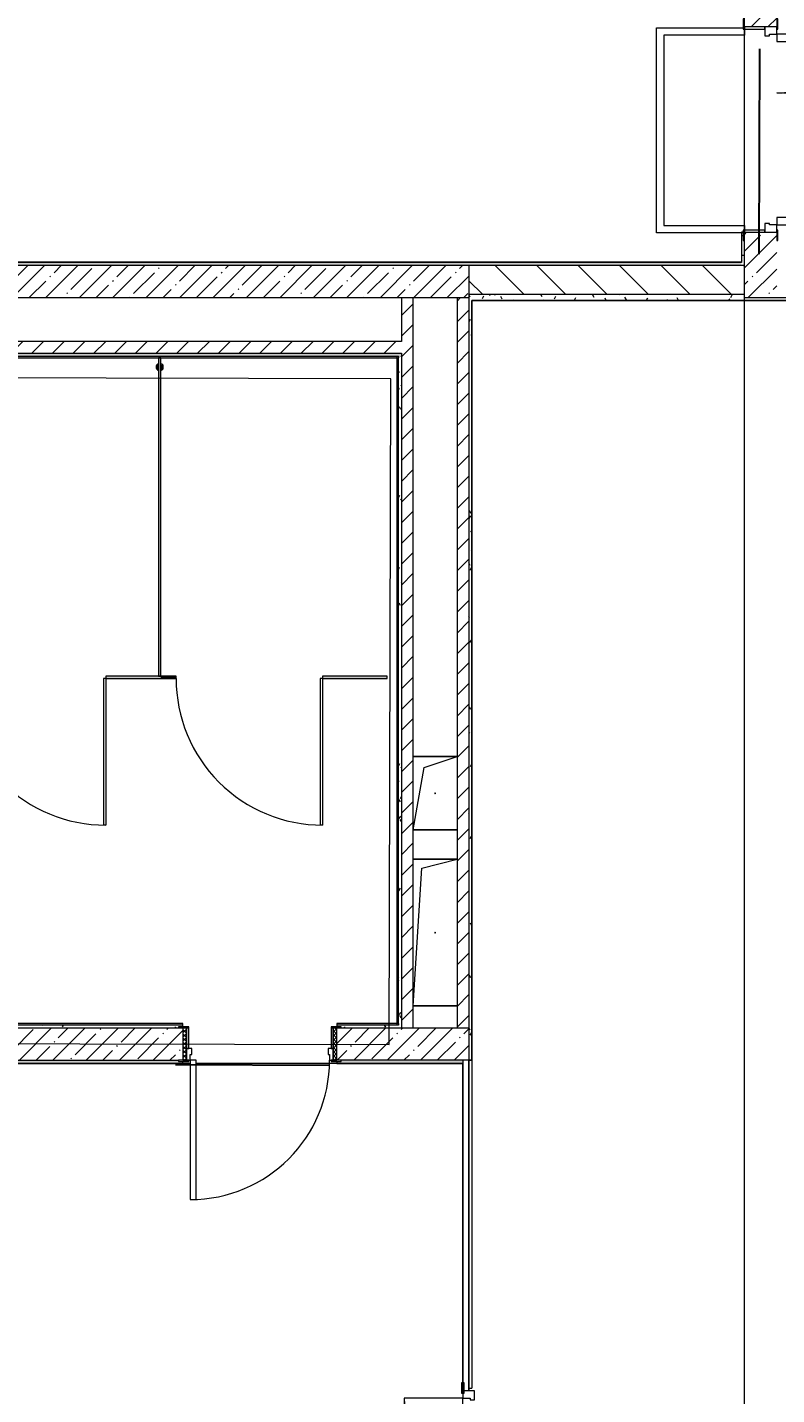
# Model space of a CAD drawing. Header units: millimetres. Extents: x -1113 to 415037, y -3642 to 354837.
# Drawn here: x 116383 to 121495, y 2764 to 12086 of the extents above; entities that cross this region are included whole.
import ezdxf

# ---------------------------------------------------------------- set-up
doc = ezdxf.new("R2010")
doc.units = ezdxf.units.MM
for name, color, linetype, lineweight in [('A-AREA-BNDY', 7, 'Continuous', 5), ('A-DOOR-2', 7, 'Continuous', 5), ('A-DOOR-FRAM-2', 7, 'Continuous', 5), ('A-FLOR', 7, 'Continuous', 9), ('A-GENM', 7, 'Continuous', 9), ('A-GENM-1', 7, 'Continuous', 20), ('A-WALL', 7, 'Continuous', 5), ('I-WALL', 7, 'Continuous', 5), ('Оси', 7, 'Continuous', 9)]:
    doc.layers.add(name, color=color, linetype=linetype, lineweight=lineweight)
for name, color, linetype, lineweight, true_color in [('A-DOOR-1', 7, 'Continuous', 5, 0xc0c0c0), ('A-DOOR-FRAM-1', 7, 'Continuous', 5, 0xc0c0c0), ('A-WALL-1', 9, 'Continuous', 5, 0x808080), ('A-WALL-FNSH-1', 9, 'Continuous', 5, 0x808080)]:
    doc.layers.add(name, color=color, linetype=linetype, lineweight=lineweight, true_color=true_color)
pattern_1 = [(45, (64.7, -136.06), (-70.71068, 70.71068), [])]
pattern_2 = [(45, (64.7, -136.06), (-114.04925, 114.04925), []), (45, (178.75, -136.06), (-114.04925, 114.04925), [201.612, -40.322, 6.706, -33.617])]
pattern_3 = [(0, (64.7, -136.06), (243.84, 60.96), [20.117, -162.763, 20.117, -162.763, -975.36]), (0, (64.7, -136.06), (243.84, 60.96), [-365.76, 20.117, -345.643, 20.117, -162.763, -426.72]), (0, (64.7, -136.06), (243.84, 60.96), [-914.4, 20.117, -101.803, 20.117, -284.683]), (120, (156.14, -105.58), (-174.71291, 180.691634), [20.117, -162.763, 20.117, -162.763, -975.36]), (120, (156.14, -105.58), (-174.71291, 180.691634), [-365.76, 20.117, -345.643, 20.117, -162.763, -426.72]), (120, (156.14, -105.58), (-174.71291, 180.691634), [-914.4, 20.117, -101.803, 20.117, -284.683]), (240, (186.62, 16.34), (-69.12709, -241.651634), [20.117, -162.763, 20.117, -162.763, -975.36]), (240, (186.62, 16.34), (-69.12709, -241.651634), [-365.76, 20.117, -345.643, 20.117, -162.763, -426.72]), (240, (186.62, 16.34), (-69.12709, -241.651634), [-914.4, 20.117, -101.803, 20.117, -284.683])]

# ---------------------------------------------------------------- blocks, each defined once
blk = doc.blocks.new('110_Дверь_СКБ_2Ст - Д-1_л_Лестничная клетка EIS60 2-V69-Объем проектирования 1 этажа')
at = {"layer": 'A-DOOR-1'}
for p, q in [((662.5, 1010), (612.5, 1010)), ((612.5, 1010), (612.5, 110)), ((662.5, 110), (662.5, 1010)), ((-637.5, 510), (-637.5, 110)), ((-587.5, 510), (-637.5, 510)), ((-587.5, 110), (-587.5, 510)), ((-637.5, 110), (-587.5, 110)), ((612.5, 110), (662.5, 110))]:
    blk.add_line(p, q, dxfattribs=at)
for centre, radius, start, end in [((662.5, 110), 900, 90, 180), ((-637.5, 110), 400, 360, 90)]:
    blk.add_arc(centre, radius, start, end, dxfattribs=at)
at = {"layer": 'A-DOOR-FRAM-1'}
for p, q in [((-672.5, 118), (-742.5, 118)), ((-742.5, 118), (-742.5, 110)), ((-742.5, 110), (-672.5, 110)), ((-637.5, 110), (-687.5, 110)), ((-687.5, 110), (-687.5, 30)), ((-672.5, 110), (-672.5, 118)), ((-637.5, 60), (-637.5, 110)), ((662.5, 110), (662.5, 60)), ((712.5, 110), (662.5, 110)), ((767.5, 118), (697.5, 118)), ((697.5, 118), (697.5, 110)), ((697.5, 110), (767.5, 110)), ((712.5, 30), (712.5, 110)), ((767.5, 110), (767.5, 118)), ((-687.5, 30), (-627.5, 30)), ((-672.5, 30), (-687.5, 30)), ((-687.5, 30), (-687.5, -110)), ((-672.5, -110), (-672.5, 30)), ((-627.5, 60), (-637.5, 60)), ((-627.5, 30), (-627.5, 60)), ((662.5, 60), (652.5, 60)), ((652.5, 60), (652.5, 30)), ((652.5, 30), (712.5, 30)), ((712.5, 30), (697.5, 30)), ((697.5, 30), (697.5, -110)), ((712.5, -110), (712.5, 30)), ((-672.5, -110), (-742.5, -110)), ((-742.5, -110), (-742.5, -118)), ((-742.5, -118), (-672.5, -118)), ((-687.5, -110), (-672.5, -110)), ((-672.5, -118), (-672.5, -110)), ((697.5, -110), (712.5, -110)), ((767.5, -110), (697.5, -110)), ((697.5, -110), (697.5, -118)), ((697.5, -118), (767.5, -118)), ((767.5, -118), (767.5, -110))]:
    blk.add_line(p, q, dxfattribs=at)
blk = doc.blocks.new('GM_Отверстие прямоугольное _в плите_ - Отверстие-V162-Объем проектирования 1 этажа')
at = {"layer": 'A-GENM'}
for p, q in [((-150, 250), (150, 250)), ((150, 250), (-150, 250)), ((-75, 175), (150, 250)), ((-150, -250), (-75, 175)), ((150, -250), (-150, -250)), ((-150, -250), (150, -250))]:
    blk.add_line(p, q, dxfattribs=at)
for start, end in [(360, 180), (180, 360)]:
    blk.add_arc((0, 0), 2.5, start, end, dxfattribs=at)
blk = doc.blocks.new('GM_Отверстие прямоугольное _в плите_ - Отверстие-V163-Объем проектирования 1 этажа')
at = {"layer": 'A-GENM'}
for p, q in [((-150, 500), (150, 500)), ((150, 500), (-150, 500)), ((-90, 440), (150, 500)), ((-150, -500), (-90, 440)), ((150, -500), (-150, -500)), ((-150, -500), (150, -500))]:
    blk.add_line(p, q, dxfattribs=at)
for start, end in [(360, 180), (180, 360)]:
    blk.add_arc((0, 0), 2.5, start, end, dxfattribs=at)
blk = doc.blocks.new('110_Дверь_СКБ_2Ст - Д-5_п__в составе перегородки _не входит в спец__-32680960-Объем проектирования 1 этажа')
at = {"layer": 'A-DOOR-1'}
for p, q in [((-637.5, 900.5), (-637.5, 0.5)), ((-587.5, 900.5), (-637.5, 900.5)), ((-587.5, 0.5), (-587.5, 900.5)), ((662.5, 400.5), (612.5, 400.5)), ((612.5, 400.5), (612.5, 0.5)), ((662.5, 0.5), (662.5, 400.5)), ((-637.5, 0.5), (-587.5, 0.5)), ((612.5, 0.5), (662.5, 0.5))]:
    blk.add_line(p, q, dxfattribs=at)
for centre, radius, start, end in [((-637.5, 0.5), 900, 0, 90), ((662.5, 0.5), 400, 90, 180)]:
    blk.add_arc(centre, radius, start, end, dxfattribs=at)
at = {"layer": 'A-DOOR-FRAM-1'}
for p, q in [((-672.5, 8.5), (-742.5, 8.5)), ((-742.5, 8.5), (-742.5, 0.5)), ((-742.5, 0.5), (-672.5, 0.5)), ((-637.5, 0.5), (-687.5, 0.5)), ((-687.5, 0.5), (-687.5, -79.5)), ((-672.5, 0.5), (-687.5, 0.5)), ((-687.5, 0.5), (-687.5, -0.5)), ((-672.5, 0.5), (-672.5, 8.5)), ((-672.5, -0.5), (-672.5, 0.5)), ((-637.5, -49.5), (-637.5, 0.5)), ((662.5, 0.5), (662.5, -49.5)), ((712.5, 0.5), (662.5, 0.5)), ((767.5, 8.5), (697.5, 8.5)), ((697.5, 8.5), (697.5, 0.5)), ((712.5, 0.5), (697.5, 0.5)), ((697.5, 0.5), (697.5, -0.5)), ((697.5, 0.5), (767.5, 0.5)), ((712.5, -79.5), (712.5, 0.5)), ((712.5, -0.5), (712.5, 0.5)), ((767.5, 0.5), (767.5, 8.5)), ((-672.5, -0.5), (-742.5, -0.5)), ((-742.5, -0.5), (-742.5, -8.5)), ((-742.5, -8.5), (-672.5, -8.5)), ((-687.5, -0.5), (-672.5, -0.5)), ((-687.5, -79.5), (-627.5, -79.5)), ((-672.5, -8.5), (-672.5, -0.5)), ((-627.5, -49.5), (-637.5, -49.5)), ((-627.5, -79.5), (-627.5, -49.5)), ((662.5, -49.5), (652.5, -49.5)), ((652.5, -49.5), (652.5, -79.5)), ((652.5, -79.5), (712.5, -79.5)), ((697.5, -0.5), (712.5, -0.5)), ((767.5, -0.5), (697.5, -0.5)), ((697.5, -0.5), (697.5, -8.5)), ((697.5, -8.5), (767.5, -8.5)), ((767.5, -8.5), (767.5, -0.5))]:
    blk.add_line(p, q, dxfattribs=at)
blk = doc.blocks.new('110_Дверь_СКБ_1Ст_Внутренняя1 - Д-7а_л__950x2100h_Туалет-V215-Объем проектирования 1 этажа')
at = {"layer": 'A-DOOR-2'}
h = blk.add_hatch(dxfattribs=at)
h.set_pattern_fill('FP_37', color=256, style=0, pattern_type=2)
h.set_pattern_definition([(135, (1776.41, 174.685), (-14.14214, -14.14214), []), (225, (1776.41, 174.685), (14.14214, -14.14214), [])])
h.paths.add_polyline_path([(512.5, 110), (512.5, -110), (537.5, -110), (537.5, 110)])
at = {"layer": 'A-DOOR-FRAM-2'}
h = blk.add_hatch(dxfattribs=at)
h.set_pattern_fill('FP_38', color=256, style=0, pattern_type=2)
h.set_pattern_definition([(45, (-346.384, 174.685), (-14.1421, 14.1421), []), (135, (-346.384, 174.685), (-14.1421, -14.1421), [])])
h.paths.add_polyline_path([(-512.5, 110), (-512.5, -110), (-487.5, -108.8), (-487.5, 110)])
at = {"layer": 'A-DOOR-1'}
for p, q in [((487.5, 1060), (447.5, 1060)), ((447.5, 1060), (447.5, 110)), ((487.5, 110), (487.5, 1060)), ((447.5, 110), (487.5, 110))]:
    blk.add_line(p, q, dxfattribs=at)
blk.add_arc((487.5, 110), 950, 90, 180, dxfattribs=at)
at = {"layer": 'A-DOOR-FRAM-1'}
for p, q in [((-472.5, 118), (-542.5, 118)), ((-542.5, 118), (-542.5, 110)), ((-542.5, 110), (-472.5, 110)), ((-487.5, 110), (-512.5, 110)), ((-512.5, 110), (-512.5, -110)), ((-462.5, 110), (-487.5, 110)), ((-487.5, 110), (-487.5, 30)), ((-487.5, -110), (-487.5, 110)), ((-472.5, 110), (-487.5, 110)), ((-487.5, 110), (-487.5, 109)), ((-487.5, 109), (-472.5, 109)), ((-472.5, 110), (-472.5, 118)), ((-472.5, 109), (-472.5, 110)), ((-462.5, 70), (-462.5, 110)), ((487.5, 110), (487.5, 70)), ((512.5, 110), (487.5, 110)), ((567.5, 118), (497.5, 118)), ((497.5, 118), (497.5, 110)), ((512.5, 110), (497.5, 110)), ((497.5, 110), (497.5, 109)), ((497.5, 110), (567.5, 110)), ((497.5, 109), (512.5, 109)), ((512.5, 30), (512.5, 110)), ((537.5, 110), (512.5, 110)), ((512.5, 110), (512.5, -110)), ((512.5, 109), (512.5, 110)), ((537.5, -110), (537.5, 110)), ((567.5, 110), (567.5, 118)), ((-487.5, 30), (-452.5, 30)), ((-472.5, 30), (-487.5, 30)), ((-487.5, 30), (-487.5, -110)), ((-472.5, -110), (-472.5, 30)), ((-452.5, 70), (-462.5, 70)), ((-452.5, 30), (-452.5, 70)), ((487.5, 70), (477.5, 70)), ((477.5, 70), (477.5, 30)), ((477.5, 30), (512.5, 30)), ((512.5, 30), (497.5, 30)), ((497.5, 30), (497.5, -110)), ((512.5, -110), (512.5, 30)), ((-472.5, -110), (-542.5, -110)), ((-542.5, -110), (-542.5, -118)), ((-542.5, -118), (-472.5, -118)), ((-512.5, -110), (-487.5, -110)), ((-487.5, -110), (-472.5, -110)), ((-472.5, -118), (-472.5, -110)), ((497.5, -110), (512.5, -110)), ((567.5, -110), (497.5, -110)), ((497.5, -110), (497.5, -118)), ((497.5, -118), (567.5, -118)), ((512.5, -110), (537.5, -110)), ((567.5, -118), (567.5, -110))]:
    blk.add_line(p, q, dxfattribs=at)
blk = doc.blocks.new('131_Сантехническая перегородка 7 - СП-1-30858579-Объем проектирования 1 этажа')
at = {"layer": 'A-GENM'}
blk.add_hatch(color=256, dxfattribs=at).paths.add_polyline_path([(2165.9, -8), (2165.9, 8), (-4.1, 8), (-4.1, -8), (1884.9, -8)])
at = {"layer": 'A-GENM', "flags": 128}
for points in [[(71.5, 8), (71.1, 8.5), (70.8, 9), (70.4, 9.5), (70, 9.9), (69.6, 10.4), (69.2, 10.8), (68.8, 11.2), (68.3, 11.6), (67.8, 12), (67.3, 12.3), (66.8, 12.7), (66.3, 13), (65.8, 13.3), (65.3, 13.6), (64.7, 13.8), (64.2, 14), (63.6, 14.3), (63, 14.4), (62.4, 14.6), (61.9, 14.7), (61.3, 14.9), (60.7, 14.9), (60.1, 15), (59.5, 15.1), (58.9, 15.1), (58.3, 15.1), (57.7, 15), (57.1, 15), (56.5, 14.9), (55.9, 14.8), (55.3, 14.7), (54.7, 14.5), (54.1, 14.4), (53.5, 14.2), (53, 13.9), (52.4, 13.7), (51.9, 13.4), (51.4, 13.2), (50.8, 12.9), (50.3, 12.5), (49.8, 12.2), (49.3, 11.8), (48.9, 11.4), (48.4, 11), (48, 10.6), (47.6, 10.2), (47.2, 9.7), (46.8, 9.3), (46.4, 8.8), (46.1, 8.3), (45.9, 8)], [(45.9, -8), (46.3, -8.5), (46.6, -9), (47, -9.5), (47.4, -9.9), (47.8, -10.4), (48.2, -10.8), (48.6, -11.2), (49.1, -11.6), (49.6, -12), (50, -12.3), (50.5, -12.7), (51.1, -13), (51.6, -13.3), (52.1, -13.6), (52.7, -13.8), (53.2, -14), (53.8, -14.3), (54.4, -14.4), (54.9, -14.6), (55.5, -14.7), (56.1, -14.9), (56.7, -14.9), (57.3, -15), (57.9, -15.1), (58.5, -15.1), (59.1, -15.1), (59.7, -15), (60.3, -15), (60.9, -14.9), (61.5, -14.8), (62.1, -14.7), (62.7, -14.5), (63.3, -14.4), (63.8, -14.2), (64.4, -13.9), (65, -13.7), (65.5, -13.4), (66, -13.2), (66.6, -12.9), (67.1, -12.5), (67.6, -12.2), (68, -11.8), (68.5, -11.4), (69, -11), (69.4, -10.6), (69.8, -10.2), (70.2, -9.7), (70.6, -9.3), (70.9, -8.8), (71.3, -8.3), (71.5, -8)]]:
    blk.add_lwpolyline(points, dxfattribs=at)
at = {"layer": 'A-GENM'}
for radius, start, end in [(24.6, 19.91127, 160.08873), (17.6, 28.97309, 151.02691), (15.1, 33.78108, 146.21892), (24.6, 199.91127, 340.08873), (17.6, 208.97309, 331.02691), (15.1, 213.78108, 326.21892)]:
    blk.add_arc((58.7, 0), radius, start, end, dxfattribs=at)
at = {"layer": 'A-GENM-1'}
for p, q in [((2165.9, 8), (-4.1, 8)), ((-4.1, 8), (-4.1, -8)), ((2165.9, -8), (2165.9, 8)), ((-4.1, -8), (2165.9, -8))]:
    blk.add_line(p, q, dxfattribs=at)
blk = doc.blocks.new('131_Сантехническая перегородка_Дверь МГН - СД-1-30883454-Объем проектирования 1 этажа')
at = {"layer": 'A-GENM'}
for points in [[(-366.5, 8), (-370, 8), (-370, -8), (10, -8), (10, 8), (-350.5, 8)], [(1390, 8), (1010, 8), (1010, -8), (1390, -8)]]:
    blk.add_hatch(color=256, dxfattribs=at).paths.add_polyline_path(points)
at = {"layer": 'A-DOOR-1'}
for p, q in [((10, 1008), (26, 1008)), ((10, 8), (10, 1008)), ((26, 8), (26, 1008)), ((10, 8), (26, 8))]:
    blk.add_line(p, q, dxfattribs=at)
blk.add_arc((10, 8), 1000, 360, 90, dxfattribs=at)
at = {"layer": 'A-GENM-1'}
for p, q in [((10, 8), (-370, 8)), ((-370, 8), (-370, -8)), ((10, -8), (10, 8)), ((1390, 8), (1010, 8)), ((1010, 8), (1010, -8)), ((1390, -8), (1390, 8)), ((-370, -8), (10, -8)), ((1010, -8), (1390, -8))]:
    blk.add_line(p, q, dxfattribs=at)
blk = doc.blocks.new('131_Сантехническая перегородка_Дверь МГН 2 - СД-1-V256-Объем проектирования 1 этажа')
at = {"layer": 'A-GENM'}
for points in [[(-304.6, 8), (-430, 8), (-430, -8), (10, -8), (10, 8), (-87, 8)], [(1110, 8), (1010, 8), (1010, -8), (1110, -8), (1110, 5.9)]]:
    blk.add_hatch(color=256, dxfattribs=at).paths.add_polyline_path(points)
at = {"layer": 'A-DOOR-1'}
for p, q in [((10, 1008), (26, 1008)), ((10, 8), (10, 1008)), ((26, 8), (26, 1008)), ((10, 8), (26, 8))]:
    blk.add_line(p, q, dxfattribs=at)
blk.add_arc((10, 8), 1000, 360, 90, dxfattribs=at)
at = {"layer": 'A-GENM-1'}
for p, q in [((10, 8), (-430, 8)), ((-430, 8), (-430, -8)), ((10, -8), (10, 8)), ((1110, 8), (1010, 8)), ((1010, 8), (1010, -8)), ((1110, -8), (1110, 8)), ((-430, -8), (10, -8)), ((1010, -8), (1110, -8))]:
    blk.add_line(p, q, dxfattribs=at)

msp = doc.modelspace()

# ---------------------------------------------------------------- hatches: boundary and pattern name
at = {"layer": 'I-WALL'}
h = msp.add_hatch(dxfattribs=at)
h.set_pattern_fill('FP_1', color=256, style=0, pattern_type=2)
h.set_pattern_definition(pattern_2)
h.paths.add_polyline_path([(121274.7, 10243.9), (121494.7, 10243.9), (121494.7, 10688.9), (121274.7, 10688.9), (121274.7, 10246.7)])
h.paths.add_polyline_path([(121444.7, 12088.9), (121494.7, 12088.9), (121494.7, 13263.9), (121274.7, 13263.9), (121274.7, 12088.9), (121414.7, 12088.9)])
h.paths.add_polyline_path([(121274.7, 13763.9), (121494.7, 13763.9), (121494.7, 18463.9), (121274.7, 18463.9), (121274.7, 13783.9)])
h = msp.add_hatch(dxfattribs=at)
h.set_pattern_fill('FP_191', color=256, style=0, pattern_type=2)
h.set_pattern_definition(pattern_3)
h.paths.add_polyline_path([(121274.7, 10463.9), (121274.7, 10633.9), (121266.7, 10633.9), (121266.7, 10663.9), (121254.7, 10663.9), (121255.7, 10483.9)])
h.paths.add_polyline_path([(121274.7, 10463.9), (121254.7, 10483.9), (121254.7, 10463.9)])
h.paths.add_polyline_path([(121266.7, 12113.9), (121266.7, 12143.9), (121274.7, 12143.9), (121274.7, 12293.9), (121254.7, 12293.9), (121254.7, 12113.9)])
h = msp.add_hatch(dxfattribs=at)
h.set_pattern_fill('FP_191', color=256, style=0, pattern_type=2)
h.set_pattern_definition(pattern_3)
h.paths.add_polyline_path([(119394.7, 10463.9), (121254.7, 10463.9), (121254.6, 10483.9), (111244.7, 10483.9), (111244.7, 10471.9), (111274.7, 10471.9), (111274.7, 10463.9), (118009.5, 10463.9)])
h.paths.add_polyline_path([(109224.7, 10463.9), (110264.7, 10463.9), (110264.7, 10471.9), (110294.7, 10471.9), (110294.7, 10483.9), (109194.7, 10483.9), (109194.7, 10471.9), (109224.7, 10471.9), (109224.7, 10464.5)])
h.paths.add_polyline_path([(107194.7, 10463.9), (107714.7, 10464.2), (107714.7, 10471.9), (107744.7, 10471.9), (107744.7, 10483.9), (105159.7, 10483.9), (105159.7, 10471.9), (105189.7, 10471.9), (105189.7, 10463.9), (107021.2, 10463.9)])
h.paths.add_polyline_path([(102895.1, 10463.9), (103679.7, 10464.2), (103679.7, 10471.9), (103709.7, 10471.9), (103709.7, 10483.9), (100893.7, 10483), (100873.7, 10463.9), (101674.7, 10463.9)])
h.paths.add_polyline_path([(100873.7, 10463.9), (100893.7, 10483.9), (100873.7, 10483.9)])
h = msp.add_hatch(dxfattribs=at)
h.set_pattern_fill('FP_23', color=256, style=0, pattern_type=2)
h.set_pattern_definition([(135, (64.7, -136.06), (-141.42136, -141.42136), [])])
h.paths.add_polyline_path([(119414.7, 10263.9), (121274.7, 10263.9), (121274.7, 10463.9), (119394.7, 10463.9), (119394.7, 10263.9), (119399.6, 10263.9)])
h.paths.add_polyline_path([(111274.7, 10263.9), (111994.7, 10263.9), (111994.7, 10463.9), (111244.7, 10463.9), (111244.7, 10263.9)])
h.paths.add_polyline_path([(110194.7, 10263.9), (110294.7, 10263.9), (110294.7, 10463.9), (109169.7, 10463.9), (109169.7, 10263.9), (110115.8, 10263.9)])
h.paths.add_polyline_path([(107745.5, 10263.9), (107769.7, 10263.9), (107769.7, 10463.9), (107414.7, 10463.9), (107414.7, 10263.9), (107744.7, 10263.9)])
h = msp.add_hatch(dxfattribs=at)
h.set_pattern_fill('FP_1', color=256, style=0, pattern_type=2)
h.set_pattern_definition(pattern_2)
h.paths.add_polyline_path([(119314.7, 10243.9), (119394.7, 10243.9), (119394.7, 10463.9), (111994.7, 10463.9), (111994.7, 10243.9), (119043.6, 10243.9)])
h = msp.add_hatch(dxfattribs=at)
h.set_pattern_fill('FP_191', color=256, style=0, pattern_type=2)
h.set_pattern_definition(pattern_3)
h.paths.add_polyline_path([(119394.7, 5043.9), (119414.7, 5043.9), (119414.7, 10263.9), (119394.7, 10263.9), (119394.7, 5156.6)])
h = msp.add_hatch(dxfattribs=at)
h.set_pattern_fill('FP_191', color=256, style=0, pattern_type=2)
h.set_pattern_definition(pattern_3)
h.paths.add_polyline_path([(119415.7, 10223.9), (121274.7, 10223.9), (121274.7, 10263.9), (119414.7, 10263.9), (119414.9, 10223.9)])
h = msp.add_hatch(dxfattribs=at)
h.set_pattern_fill('FP_22', color=256, style=0, pattern_type=2)
h.set_pattern_definition(pattern_1)
h.paths.add_polyline_path([(119014.7, 5263.9), (119014.7, 10243.9), (118934.7, 10243.9), (118934.7, 5263.9)])
h = msp.add_hatch(dxfattribs=at)
h.set_pattern_fill('FP_22', color=256, style=0, pattern_type=2)
h.set_pattern_definition(pattern_1)
h.paths.add_polyline_path([(119314.7, 5263.9), (119394.7, 5263.9), (119394.7, 10243.9), (119314.7, 10243.9), (119314.7, 5283.9)])
h = msp.add_hatch(dxfattribs=at)
h.set_pattern_fill('FP_191', color=256, style=0, pattern_type=2)
h.set_pattern_definition(pattern_3)
h.paths.add_polyline_path([(121714.7, 10223.9), (123069.7, 10223.9), (123069.7, 10235.9), (123014.7, 10235.9), (123014.7, 10243.9), (121274.7, 10243.9), (121274.7, 10223.9), (121494.7, 10223.9)])
h.paths.add_polyline_path([(124474.7, 10223.9), (124472.7, 10235.9), (124469.7, 10235.9), (124469.7, 10223.9)])
h.paths.add_polyline_path([(124494.7, 10223.9), (124494.7, 10235.9), (124482.7, 10235.9)])
h = msp.add_hatch(dxfattribs=at)
h.set_pattern_fill('FP_22', color=256, style=0, pattern_type=2)
h.set_pattern_definition(pattern_1)
h.paths.add_polyline_path([(114499.8, 9863.9), (118934.7, 9863.9), (118934.7, 9943.9), (112074.7, 9943.9), (112074.7, 9863.9), (114241.9, 9863.9)])
h = msp.add_hatch(dxfattribs=at)
h.set_pattern_fill('FP_191', color=256, style=0, pattern_type=2)
h.set_pattern_definition(pattern_3)
h.paths.add_polyline_path([(114499.8, 9843.9), (118934.7, 9843.9), (118934.7, 9863.9), (112094.7, 9863.9), (112094.8, 9843.9), (114241.9, 9843.9)])
for points in [[(117444.7, 9832.9), (118914.7, 9832.9), (118914.7, 9843.9), (112094.7, 9843.9), (112096, 9832.9), (117336.5, 9832.9)], [(118903.7, 5283.9), (118914.7, 5294.9), (118913.7, 9832.9), (118903.7, 9832.9), (118903.7, 5294.9)]]:
    msp.add_hatch(color=256, dxfattribs=at).paths.add_polyline_path(points)
h = msp.add_hatch(dxfattribs=at)
h.set_pattern_fill('FP_191', color=256, style=0, pattern_type=2)
h.set_pattern_definition(pattern_3)
h.paths.add_polyline_path([(118914.7, 5283.9), (118934.7, 5283.9), (118934.7, 9843.9), (118914.7, 9843.9), (118914.7, 5284.5)])
h = msp.add_hatch(dxfattribs=at)
h.set_pattern_fill('FP_1', color=256, style=0, pattern_type=2)
h.set_pattern_definition(pattern_2)
h.paths.add_polyline_path([(118534.4, 5043.9), (119394.7, 5043.9), (119394.7, 5263.9), (118494.7, 5263.9), (118494.7, 5043.9), (118524.7, 5043.9)])
h.paths.add_polyline_path([(112574.7, 5043.9), (117444.7, 5043.9), (117444.7, 5263.9), (111994.7, 5263.9), (111994.7, 5043.9), (112509.7, 5043.9)])
h = msp.add_hatch(dxfattribs=at)
h.set_pattern_fill('FP_191', color=256, style=0, pattern_type=2)
h.set_pattern_definition(pattern_3)
h.paths.add_polyline_path([(118524.7, 5263.9), (118934.7, 5263.9), (118934.7, 5283.9), (118494.7, 5283.9), (118494.7, 5271.9), (118524.7, 5271.9), (118524.7, 5265.4)])
h.paths.add_polyline_path([(117336.5, 5263.9), (117414.7, 5264.3), (117414.7, 5271.9), (117444.7, 5271.9), (117444.7, 5283.9), (115704.7, 5283.9), (115704.7, 5263.9), (115724.7, 5263.9)])
h = msp.add_hatch(color=256, dxfattribs=at)
h.paths.add_polyline_path([(117444.7, 5283.9), (117444.7, 5294.9), (115724.7, 5294.9), (115724.7, 5283.9), (117336.5, 5283.9)])
h.paths.add_polyline_path([(118903.7, 5283.9), (118914.7, 5284.5), (118914.7, 5294.9)])
h.paths.add_polyline_path([(118903.7, 5283.9), (118903.7, 5294.9), (118494.7, 5294.9), (118494.7, 5283.9)])
h = msp.add_hatch(dxfattribs=at)
h.set_pattern_fill('FP_191', color=256, style=0, pattern_type=2)
h.set_pattern_definition(pattern_3)
h.paths.add_polyline_path([(118934.7, 5023.9), (119353.7, 5023.9), (119354.7, 5043.9), (118524.7, 5043.2), (118524.7, 5035.9), (118494.7, 5035.9), (118494.7, 5023.9), (118591, 5023.9)])
h.paths.add_polyline_path([(117444.7, 5023.9), (117444.7, 5035.9), (117414.7, 5035.9), (117414.7, 5043.9), (111994.7, 5043.9), (111994.7, 5023.9), (117414.7, 5023.9)])

# ---------------------------------------------------------------- linework, layer by layer
for points in [[(121376.1, 10539.6), (121379.3, 11939.6)], [(117393.1, 5013.9), (118443.1, 5011.5)]]:
    msp.add_lwpolyline(points)
at = {"layer": 'A-AREA-BNDY', "flags": 128}
msp.add_lwpolyline([(118863, 9689.5), (112065.1, 9705.4), (112060.7, 7827.4), (112290.7, 7826.9), (112285.4, 5596.9), (113105.4, 5595), (113105, 5395), (115684.9, 5388.9), (115684.4, 5158.9), (118852.4, 5151.5)], close=True, dxfattribs=at)
at = {"layer": 'A-FLOR'}
for p, q in [((120674.7, 12083.9), (121266.7, 12083.9)), ((120674.7, 10685.3), (120674.7, 12083.9)), ((121274.7, 12033.9), (120724.7, 12033.9)), ((120724.7, 12033.9), (120724.7, 10735.3)), ((121274.7, 12073.9), (121274.7, 12033.9)), ((120724.7, 10735.3), (121274.7, 10735.3)), ((121274.7, 10735.3), (121274.7, 10703.9)), ((121266.7, 10685.3), (120674.7, 10685.3)), ((121266.7, 10688.9), (121254.7, 10688.9)), ((121254.7, 10685.3), (121254.7, 10484.9)), ((121254.7, 10483.9), (112043.2, 10483.9)), ((119414.7, 10223.9), (119414.7, 2808.9)), ((119415.7, 10223.9), (121274.7, 10223.9)), ((121274.7, 10223.9), (123069.7, 10223.9)), ((117444.7, 5271.9), (117444.7, 5283.9)), ((118494.7, 5283.9), (118494.7, 5271.9)), ((117444.7, 5023.9), (117444.7, 5035.9)), ((118494.7, 5035.9), (118494.7, 5023.9)), ((111974.7, 5023.9), (117494.7, 5023.9)), ((117534.7, 5023.9), (119353.7, 5023.9)), ((119354.7, 2788.9), (119354.7, 5023.9)), ((119394.3, 2808.9), (119414.7, 2808.9))]:
    msp.add_line(p, q, dxfattribs=at)
at = {"layer": 'A-WALL'}
for p, q in [((121274.7, 10223.9), (121274.7, 10633.9)), ((121254.7, 10484.9), (121254.7, 10483.9)), ((121274.7, 10223.9), (119414.7, 10223.9)), ((121274.7, 10243.9), (123014.7, 10243.9)), ((112094.7, 9843.9), (118914.7, 9843.9)), ((118914.7, 9843.9), (118914.7, 9832.9)), ((115624.7, 5263.9), (117414.7, 5263.9)), ((117444.7, 5283.9), (115724.7, 5283.9)), ((117444.7, 5283.9), (117444.7, 5283.9)), ((118914.7, 5283.9), (118494.7, 5283.9)), ((118524.7, 5263.9), (119394.7, 5263.9)), ((118914.7, 5294.9), (118914.7, 5283.9)), ((119354.7, 5043.9), (119354.7, 5023.9)), ((119394.7, 5042.9), (119394.7, 2788.9)), ((119353.7, 5023.9), (119354.7, 5023.9))]:
    msp.add_line(p, q, dxfattribs=at)
at = {"layer": 'A-WALL-1'}
for p, q in [((121266.7, 10663.9), (121254.7, 10663.9)), ((121274.7, 10463.9), (121274.7, 10633.9)), ((111274.7, 10463.9), (121274.7, 10463.9)), ((119394.7, 10463.9), (119394.7, 5042.9)), ((121274.7, 10263.9), (119394.7, 10263.9)), ((121274.7, 10223.9), (121274.7, 10263.9)), ((111994.7, 10243.9), (119394.7, 10243.9)), ((118934.7, 10243.9), (118934.7, 9943.9)), ((119014.7, 5263.9), (119014.7, 10243.9)), ((119314.7, 10243.9), (119314.7, 5263.9)), ((118934.7, 9943.9), (112074.7, 9943.9)), ((112074.7, 9863.9), (118934.7, 9863.9)), ((118934.7, 9863.9), (118934.7, 5263.9)), ((111994.7, 5043.9), (117414.7, 5043.9)), ((119415.7, 5043.9), (118524.7, 5043.9))]:
    msp.add_line(p, q, dxfattribs=at)
at = {"layer": 'A-WALL-FNSH-1'}
for p, q in [((121254.7, 10688.9), (121253.7, 10688.9)), ((121253.7, 10688.9), (121253.7, 10484.9)), ((121254.7, 10685.3), (121254.7, 10688.9)), ((121253.7, 10484.9), (111244.7, 10484.9)), ((119415.7, 5042.9), (119415.7, 10222.9)), ((119415.7, 10222.9), (123069.7, 10222.9)), ((123069.7, 10223.9), (121274.7, 10223.9)), ((112094.7, 9832.9), (118914.7, 9832.9)), ((118903.7, 9843.9), (118903.7, 5283.9)), ((118914.7, 5294.9), (118914.7, 9832.9)), ((117444.7, 5294.9), (115724.7, 5294.9)), ((117444.7, 5283.9), (117444.7, 5294.9)), ((118914.7, 5294.9), (118494.7, 5294.9)), ((118494.7, 5294.9), (118494.7, 5283.9)), ((119415.7, 5042.9), (119394.7, 5042.9)), ((119395.7, 2788.9), (119395.7, 5042.9)), ((111973.7, 5022.9), (117444.7, 5022.9)), ((117444.7, 5022.9), (117444.7, 5023.9)), ((118494.7, 5023.9), (118494.7, 5022.9)), ((118494.7, 5022.9), (119353.7, 5022.9)), ((119353.7, 5022.9), (119353.7, 2843.9))]:
    msp.add_line(p, q, dxfattribs=at)
at = {"layer": 'Оси'}
msp.add_lwpolyline([(121274.7, -2042.3), (121274.7, 2957.7), (121274.7, 16779), (121274.7, 21779)], dxfattribs=at)

# ---------------------------------------------------------------- block references
at = {"layer": 'A-DOOR-1'}
for name, p, rotation in [('110_Дверь_СКБ_2Ст - Д-1_л_Лестничная клетка EIS60 2-V69-Объем проектирования 1 этажа', (121384.7, 11401.4), 269.9999999999999), ('110_Дверь_СКБ_1Ст_Внутренняя1 - Д-7а_л__950x2100h_Туалет-V215-Объем проектирования 1 этажа', (117982.2, 5153.9), 180), ('110_Дверь_СКБ_2Ст - Д-5_п__в составе перегородки _не входит в спец__-32680960-Объем проектирования 1 этажа', (119354.2, 2076.4), 90)]:
    msp.add_blockref(name, p, dxfattribs=dict(at, rotation=rotation))
at = {"layer": 'A-GENM'}
for name, p, rotation in [('131_Сантехническая перегородка 7 - СП-1-30858579-Объем проектирования 1 этажа', (117286.2, 9828.9), 269.9999999999999), ('131_Сантехническая перегородка_Дверь МГН - СД-1-30883454-Объем проектирования 1 этажа', (116927.7, 7654.9), 180), ('131_Сантехническая перегородка_Дверь МГН 2 - СД-1-V256-Объем проектирования 1 этажа', (118407.7, 7654.9), 180)]:
    msp.add_blockref(name, p, dxfattribs=dict(at, rotation=rotation))
for name, p in [('GM_Отверстие прямоугольное _в плите_ - Отверстие-V162-Объем проектирования 1 этажа', (119164.7, 6863.9)), ('GM_Отверстие прямоугольное _в плите_ - Отверстие-V163-Объем проектирования 1 этажа', (119164.7, 5913.9))]:
    msp.add_blockref(name, p, dxfattribs=at)

doc.saveas('drawing.dxf')
